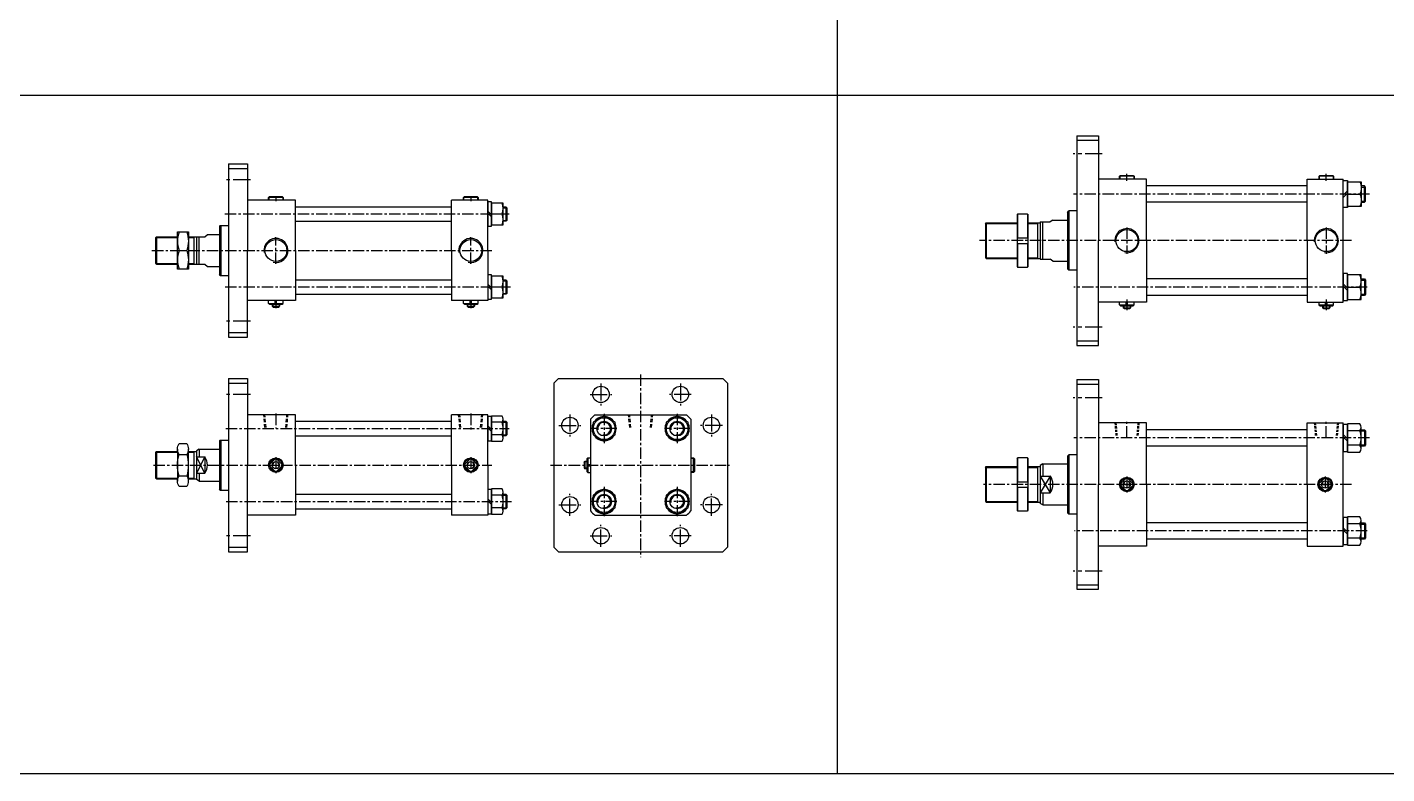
# Model space of a CAD drawing. Extents: x -819 to 29893, y -8942 to 9886.
# Drawn here: x 2142 to 3632, y 2904 to 3722 of the extents above; entities that cross this region are included whole.
import ezdxf

# ---------------------------------------------------------------- set-up
doc = ezdxf.new("R2010")
doc.units = 0
doc.header["$LTSCALE"] = 10
doc.header["$MEASUREMENT"] = 0
for name, pattern in [('CENTER', [2, 1.25, -0.25, 0.25, -0.25]), ('CENTERX2', [4, 2.5, -0.5, 0.5, -0.5]), ('HIDDEN', [0.375, 0.25, -0.125])]:
    doc.linetypes.add(name, pattern=pattern)
doc.layers.get('0').update_dxf_attribs({"linetype": 'CONTINUOUS'})
doc.layers.get('DEFPOINTS').update_dxf_attribs({"linetype": 'CONTINUOUS'})
for name, color, linetype in [('CEN', 1, 'CENTERX2'), ('CENTER', 1, 'CENTER'), ('Line', 7, 'CONTINUOUS'), ('ML', 7, 'CONTINUOUS'), ('THIN', 3, 'CONTINUOUS'), ('외형선', 3, 'CONTINUOUS'), ('중심선', 1, 'CENTER')]:
    doc.layers.add(name, color=color, linetype=linetype)

msp = doc.modelspace()

# ---------------------------------------------------------------- linework, layer by layer
for p, q in [((3029.8, 4540.7), (3029.8, 2903.5)), ((5168.4, 3647.1), (0, 3647.1)), ((5168.4, 2903.5), (0, 2903.5))]:
    msp.add_line(p, q)
at = {"layer": 'CEN', "color": 1, "linetype": 'CENTER', "ltscale": 1.5}
for p, q in [((3320.1, 3583.1), (3288.1, 3583.1)), ((2386.8, 3554.8), (2359.8, 3554.8)), ((2386.8, 3399.8), (2359.8, 3399.8)), ((3320.1, 3393.1), (3288.1, 3393.1)), ((2770.9, 3331.5), (2770.9, 3307.5)), ((2857.9, 3331.5), (2857.9, 3307.5)), ((2386.8, 3319.5), (2359.8, 3319.5)), ((2758.9, 3319.5), (2782.9, 3319.5)), ((2869.9, 3319.5), (2845.9, 3319.5)), ((3320.1, 3315.8), (3288.1, 3315.8)), ((2736.9, 3297.5), (2736.9, 3273.5)), ((2891.9, 3297.5), (2891.9, 3273.5)), ((2724.9, 3285.5), (2748.9, 3285.5)), ((2903.9, 3285.5), (2879.9, 3285.5)), ((2736.9, 3186.5), (2736.9, 3210.5)), ((2891.9, 3186.5), (2891.9, 3210.5)), ((2724.9, 3198.5), (2748.9, 3198.5)), ((2903.9, 3198.5), (2879.9, 3198.5)), ((2770.9, 3152.5), (2770.9, 3176.5)), ((2857.9, 3152.5), (2857.9, 3176.5)), ((2386.8, 3164.5), (2359.8, 3164.5)), ((2758.9, 3164.5), (2782.9, 3164.5)), ((2869.9, 3164.5), (2845.9, 3164.5)), ((3320.1, 3125.8), (3288.1, 3125.8))]:
    msp.add_line(p, q, dxfattribs=at)
at = {"layer": 'CENTER'}
for p, q in [((2774.4, 3298.1), (2774.4, 3265.9)), ((2854.4, 3298.1), (2854.4, 3265.9)), ((2788.3, 3282), (2760.4, 3282)), ((2868.3, 3282), (2840.4, 3282)), ((2774.4, 3218.1), (2774.4, 3185.9)), ((2854.4, 3218.1), (2854.4, 3185.9)), ((2788.3, 3202), (2760.4, 3202)), ((2868.3, 3202), (2840.4, 3202))]:
    msp.add_line(p, q, dxfattribs=at)
at = {"layer": 'DEFPOINTS', "color": 0, "linetype": 'ByBlock'}
for p in [(2383.8, 3337), (3316.1, 3335.8)]:
    msp.add_point(p, dxfattribs=at)
at = {"layer": 'Line', "color": 6, "linetype": 'HIDDEN'}
for p, q in [((3333.9, 3288.3), (3335.1, 3274.3)), ((3335, 3288.3), (3336.3, 3273.7)), ((3359.2, 3288.3), (3357.9, 3273.7)), ((3360.3, 3288.3), (3359.1, 3274.3)), ((3552.4, 3288.3), (3553.6, 3274.3)), ((3553.5, 3288.3), (3554.8, 3273.7)), ((3577.7, 3288.3), (3576.4, 3273.7)), ((3578.8, 3288.3), (3577.6, 3274.3))]:
    msp.add_line(p, q, dxfattribs=at)
at = {"layer": 'ML'}
for p, q in [((3292.1, 3603.1), (3292.1, 3373.1)), ((3292.1, 3603.1), (3316.1, 3603.1)), ((3292.1, 3598.1), (3316.1, 3598.1)), ((2362.8, 3572.3), (2362.8, 3382.3)), ((2362.8, 3572.3), (2383.8, 3572.3)), ((2362.8, 3567.3), (2383.8, 3567.3)), ((3339.1, 3558.6), (3340.1, 3559.6)), ((3355.1, 3558.6), (3339.1, 3558.6)), ((3339.1, 3555.6), (3339.1, 3558.6)), ((3340.1, 3559.6), (3354.1, 3559.6)), ((3354.1, 3559.6), (3355.1, 3558.6)), ((3355.1, 3558.6), (3355.1, 3555.6)), ((3551.1, 3555.6), (3577.6, 3555.6)), ((3557.6, 3558.6), (3558.6, 3559.6)), ((3573.6, 3558.6), (3557.6, 3558.6)), ((3557.6, 3555.6), (3557.6, 3558.6)), ((3558.6, 3559.6), (3572.6, 3559.6)), ((3572.6, 3559.6), (3573.6, 3558.6)), ((3573.6, 3558.6), (3573.6, 3555.6)), ((3607.4, 3530.1), (3607.4, 3548.1)), ((2406.8, 3535.3), (2407.8, 3536.3)), ((2422.8, 3535.3), (2406.8, 3535.3)), ((2406.8, 3532.3), (2406.8, 3535.3)), ((2407.8, 3536.3), (2421.8, 3536.3)), ((2421.8, 3536.3), (2422.8, 3535.3)), ((2422.8, 3535.3), (2422.8, 3532.3)), ((2620.3, 3535.3), (2621.3, 3536.3)), ((2636.3, 3535.3), (2620.3, 3535.3)), ((2620.3, 3532.3), (2620.3, 3535.3)), ((2621.3, 3536.3), (2635.3, 3536.3)), ((2635.3, 3536.3), (2636.3, 3535.3)), ((2636.3, 3535.3), (2636.3, 3532.3)), ((3588.7, 3542.7), (3584.1, 3538.1)), ((3588.7, 3540.1), (3584.1, 3535.5)), ((3588.7, 3539.1), (3602.5, 3539.1)), ((2650.8, 3516.4), (2646.8, 3520.4)), ((2650.8, 3514.1), (2646.8, 3518.1)), ((2650.8, 3517.3), (2662.7, 3517.3)), ((2666.7, 3525.3), (2666.7, 3509.3)), ((3226.9, 3516.6), (3227.4, 3517.1)), ((3226.9, 3516.6), (3226.9, 3459.6)), ((3227.4, 3517.1), (3227.4, 3491.1)), ((3238.4, 3517.1), (3227.4, 3517.1)), ((3238.4, 3517.1), (3238.4, 3491.1)), ((3238.4, 3517.1), (3238.9, 3516.6)), ((3238.9, 3459.6), (3238.9, 3516.6)), ((3282.1, 3519.1), (3283.6, 3520.6)), ((3282.1, 3519.1), (3282.1, 3457.1)), ((3283.6, 3520.6), (3283.6, 3455.6)), ((2353.8, 3504.8), (2352.8, 3503.8)), ((2352.8, 3503.8), (2352.8, 3450.8)), ((2353.8, 3504.8), (2362.8, 3504.8)), ((2354.3, 3504.8), (2354.3, 3449.8)), ((3192.1, 3506.6), (3193.1, 3507.6)), ((3192.1, 3506.6), (3192.1, 3469.6)), ((3193.1, 3507.6), (3193.1, 3468.6)), ((3249.1, 3507.6), (3249.1, 3468.6)), ((3252.1, 3508.6), (3252.1, 3467.6)), ((3255.1, 3467.6), (3255.1, 3508.6)), ((3266.1, 3510.6), (3263.1, 3508.6)), ((2282.8, 3491.3), (2283.8, 3492.3)), ((2282.8, 3491.3), (2282.8, 3463.3)), ((2283.8, 3492.3), (2283.8, 3462.3)), ((2324.8, 3492.3), (2324.8, 3462.3)), ((2327.8, 3492.3), (2327.8, 3462.3)), ((2330.8, 3462.3), (2330.8, 3492.3)), ((2336.8, 3492.3), (2339.8, 3494.8)), ((3226.9, 3491.1), (3238.9, 3491.1)), ((2308.7, 3477.3), (2317, 3477.3)), ((3226.9, 3485.1), (3238.9, 3485.1)), ((3227.4, 3485.1), (3227.4, 3459.1)), ((3238.4, 3485.1), (3238.4, 3459.1)), ((2282.8, 3463.3), (2283.8, 3462.3)), ((2336.8, 3462.3), (2339.8, 3459.8)), ((3192.1, 3469.6), (3193.1, 3468.6)), ((3226.9, 3459.6), (3227.4, 3459.1)), ((3227.4, 3459.1), (3238.4, 3459.1)), ((3238.4, 3459.1), (3238.9, 3459.6)), ((3266.1, 3465.6), (3263.1, 3467.6)), ((3283.6, 3455.6), (3282.1, 3457.1)), ((2353.8, 3449.8), (2352.8, 3450.8)), ((2353.8, 3449.8), (2362.8, 3449.8)), ((2666.7, 3445.3), (2666.7, 3429.3)), ((3607.4, 3446.1), (3607.4, 3428.1)), ((2650.8, 3436.4), (2646.8, 3440.4)), ((2650.8, 3434.1), (2646.8, 3438.1)), ((2650.8, 3437.3), (2662.7, 3437.3)), ((3588.7, 3436.1), (3584.1, 3440.7)), ((3588.7, 3433.5), (3584.1, 3438.1)), ((3588.7, 3437.1), (3602.5, 3437.1)), ((2406.8, 3419.3), (2406.8, 3422.3)), ((2407.8, 3418.3), (2406.8, 3419.3)), ((2406.8, 3419.3), (2414, 3419.3)), ((2407.8, 3418.3), (2421.8, 3418.3)), ((2410.8, 3418.3), (2410.8, 3416.3)), ((2411.8, 3415.3), (2410.8, 3416.3)), ((2410.8, 3416.3), (2418.8, 3416.3)), ((2411.8, 3415.3), (2417.8, 3415.3)), ((2414, 3418.3), (2414, 3422.3)), ((2415.6, 3418.3), (2415.6, 3422.3)), ((2415.6, 3419.3), (2422.8, 3419.3)), ((2417.8, 3415.3), (2418.8, 3416.3)), ((2418.8, 3418.3), (2418.8, 3416.3)), ((2421.8, 3418.3), (2422.8, 3419.3)), ((2422.8, 3419.3), (2422.8, 3422.3)), ((2620.3, 3419.3), (2620.3, 3422.3)), ((2621.3, 3418.3), (2620.3, 3419.3)), ((2620.3, 3419.3), (2627.5, 3419.3)), ((2621.3, 3418.3), (2635.3, 3418.3)), ((2624.3, 3418.3), (2624.3, 3416.3)), ((2624.3, 3416.3), (2632.3, 3416.3)), ((2625.3, 3415.3), (2624.3, 3416.3)), ((2625.3, 3415.3), (2631.3, 3415.3)), ((2627.5, 3418.3), (2627.5, 3422.3)), ((2629.1, 3418.3), (2629.1, 3422.3)), ((2629.1, 3419.3), (2636.3, 3419.3)), ((2631.3, 3415.3), (2632.3, 3416.3)), ((2632.3, 3418.3), (2632.3, 3416.3)), ((2635.3, 3418.3), (2636.3, 3419.3)), ((2636.3, 3419.3), (2636.3, 3422.3)), ((3339.1, 3417.6), (3339.1, 3420.6)), ((3339.1, 3417.6), (3346.3, 3417.6)), ((3340.1, 3416.6), (3339.1, 3417.6)), ((3340.1, 3416.6), (3354.1, 3416.6)), ((3343.1, 3416.6), (3343.1, 3414.6)), ((3343.1, 3414.6), (3351.1, 3414.6)), ((3344.1, 3413.6), (3343.1, 3414.6)), ((3344.1, 3413.6), (3350.1, 3413.6)), ((3346.3, 3416.6), (3346.3, 3420.6)), ((3347.9, 3416.6), (3347.9, 3420.6)), ((3347.9, 3417.6), (3355.1, 3417.6)), ((3350.1, 3413.6), (3351.1, 3414.6)), ((3351.1, 3416.6), (3351.1, 3414.6)), ((3354.1, 3416.6), (3355.1, 3417.6)), ((3355.1, 3417.6), (3355.1, 3420.6)), ((3557.6, 3417.6), (3557.6, 3420.6)), ((3558.6, 3416.6), (3557.6, 3417.6)), ((3557.6, 3417.6), (3564.8, 3417.6)), ((3558.6, 3416.6), (3572.6, 3416.6)), ((3561.6, 3416.6), (3561.6, 3414.6)), ((3561.6, 3414.6), (3569.6, 3414.6)), ((3562.6, 3413.6), (3561.6, 3414.6)), ((3562.6, 3413.6), (3568.6, 3413.6)), ((3564.8, 3416.6), (3564.8, 3420.6)), ((3566.4, 3416.6), (3566.4, 3420.6)), ((3566.4, 3417.6), (3573.6, 3417.6)), ((3568.6, 3413.6), (3569.6, 3414.6)), ((3569.6, 3416.6), (3569.6, 3414.6)), ((3572.6, 3416.6), (3573.6, 3417.6)), ((3573.6, 3417.6), (3573.6, 3420.6)), ((2362.8, 3387.3), (2383.8, 3387.3)), ((2362.8, 3382.3), (2383.8, 3382.3)), ((3292.1, 3378.1), (3316.1, 3378.1)), ((3292.1, 3373.1), (3316.1, 3373.1)), ((2362.8, 3337), (2362.8, 3147)), ((2362.8, 3337), (2383.8, 3337)), ((2724.4, 3337), (2719.4, 3332)), ((2724.4, 3337), (2904.4, 3337)), ((2904.4, 3337), (2909.4, 3332)), ((2362.8, 3332), (2383.8, 3332)), ((2719.4, 3332), (2719.4, 3152)), ((2909.4, 3332), (2909.4, 3152)), ((3292.1, 3335.8), (3292.1, 3105.8)), ((3292.1, 3335.8), (3316.1, 3335.8)), ((3292.1, 3330.8), (3316.1, 3330.8)), ((2663.8, 3271.6), (2663.8, 3292.4)), ((2759.4, 3292.2), (2759.4, 3191.7)), ((2764.1, 3297), (2864.6, 3297)), ((2869.4, 3292.2), (2869.4, 3191.7)), ((2650.8, 3281.1), (2646.8, 3285.1)), ((2650.8, 3278.9), (2646.8, 3282.9)), ((2662.7, 3288.9), (2650.8, 3288.9)), ((2666.7, 3290), (2666.7, 3274)), ((3551.1, 3288.3), (3577.6, 3288.3)), ((3602.5, 3279.5), (3588.7, 3279.5)), ((3603.7, 3260.1), (3603.7, 3283.4)), ((3607.4, 3280.8), (3607.4, 3262.8)), ((2353.8, 3269.5), (2352.8, 3268.5)), ((2352.8, 3268.5), (2352.8, 3215.5)), ((2353.8, 3269.5), (2362.8, 3269.5)), ((2354.3, 3269.5), (2354.3, 3214.5)), ((2662.7, 3275.1), (2650.8, 3275.1)), ((3588.7, 3270.8), (3584.1, 3275.4)), ((3588.7, 3268.2), (3584.1, 3272.8)), ((3602.5, 3264), (3588.7, 3264)), ((2282.8, 3256), (2283.8, 3257)), ((2282.8, 3256), (2282.8, 3228)), ((2283.8, 3257), (2283.8, 3227)), ((2306.9, 3259.6), (2306.9, 3224.4)), ((2308.7, 3253.7), (2317, 3253.7)), ((2318.8, 3259.6), (2318.8, 3224.4)), ((2324.8, 3257), (2324.8, 3227)), ((2330.8, 3259.5), (2327.8, 3257.8)), ((2327.8, 3257.8), (2327.8, 3226.2)), ((2327.8, 3251), (2336.8, 3251)), ((2330.8, 3259.5), (2330.8, 3251)), ((2336.8, 3251), (2336.8, 3233)), ((2414, 3248.9), (2407.8, 3242.8)), ((2415.6, 3248.9), (2421.8, 3242.8)), ((2627.5, 3248.9), (2621.3, 3242.8)), ((2629.1, 3248.9), (2635.3, 3242.8)), ((2755.4, 3249), (2756.4, 3250)), ((2755.4, 3249), (2755.4, 3235)), ((2756.4, 3250), (2756.4, 3242.8)), ((2756.4, 3250), (2759.4, 3250)), ((2869.4, 3250), (2872.4, 3250)), ((2872.4, 3234), (2872.4, 3250)), ((2872.4, 3250), (2873.4, 3249)), ((2873.4, 3249), (2873.4, 3235)), ((3226.9, 3249.3), (3227.4, 3249.8)), ((3226.9, 3249.3), (3226.9, 3192.3)), ((3227.4, 3249.8), (3227.4, 3223.8)), ((3238.4, 3249.8), (3227.4, 3249.8)), ((3238.4, 3249.8), (3238.4, 3223.8)), ((3238.4, 3249.8), (3238.9, 3249.3)), ((3238.9, 3192.3), (3238.9, 3249.3)), ((3282.1, 3251.8), (3283.6, 3253.3)), ((3282.1, 3251.8), (3282.1, 3189.8)), ((3283.6, 3253.3), (3283.6, 3188.3)), ((2327.8, 3233), (2336.8, 3233)), ((2330.8, 3233), (2330.8, 3224.5)), ((2407.8, 3241.2), (2414, 3235)), ((2421.8, 3241.2), (2415.6, 3235)), ((2621.3, 3241.2), (2627.5, 3235)), ((2635.3, 3241.2), (2629.1, 3235)), ((2752.4, 3245), (2753.4, 3246)), ((2752.4, 3245), (2752.4, 3239)), ((2752.4, 3239), (2753.4, 3238)), ((2753.4, 3246), (2753.4, 3238)), ((2755.4, 3246), (2753.4, 3246)), ((2755.4, 3238), (2753.4, 3238)), ((2755.4, 3242.8), (2759.4, 3242.8)), ((2755.4, 3241.2), (2759.4, 3241.2)), ((2755.4, 3235), (2756.4, 3234)), ((2756.4, 3241.2), (2756.4, 3234)), ((2756.4, 3234), (2759.4, 3234)), ((2872.4, 3234), (2869.4, 3234)), ((2873.4, 3235), (2872.4, 3234)), ((3192.1, 3239.3), (3193.1, 3240.3)), ((3192.1, 3239.3), (3192.1, 3202.3)), ((3193.1, 3240.3), (3193.1, 3201.3)), ((3249.1, 3240.3), (3249.1, 3201.3)), ((3255.1, 3243.3), (3252.1, 3241.5)), ((3252.1, 3241.5), (3252.1, 3200)), ((3255.1, 3243.3), (3255.1, 3230)), ((2282.8, 3228), (2283.8, 3227)), ((2308.7, 3230.2), (2317, 3230.2)), ((2330.8, 3224.5), (2327.8, 3226.2)), ((3226.9, 3223.8), (3238.9, 3223.8)), ((3226.9, 3217.8), (3238.9, 3217.8)), ((3227.4, 3217.8), (3227.4, 3191.8)), ((3238.4, 3217.8), (3238.4, 3191.8)), ((3252.1, 3230), (3263.1, 3230)), ((3263.1, 3230), (3263.1, 3211.5)), ((3346.3, 3227.7), (3340.2, 3221.6)), ((3340.2, 3219.9), (3346.3, 3213.8)), ((3347.9, 3227.7), (3354.1, 3221.6)), ((3354.1, 3219.9), (3347.9, 3213.8)), ((3563.5, 3227.7), (3557.4, 3221.6)), ((3557.4, 3219.9), (3563.5, 3213.8)), ((3565.2, 3227.7), (3571.3, 3221.6)), ((3571.3, 3219.9), (3565.2, 3213.8)), ((2353.8, 3214.5), (2352.8, 3215.5)), ((2353.8, 3214.5), (2362.8, 3214.5)), ((2650.8, 3201.1), (2646.8, 3205.1)), ((2650.8, 3198.9), (2646.8, 3202.9)), ((2662.7, 3208.9), (2650.8, 3208.9)), ((2663.8, 3191.6), (2663.8, 3212.4)), ((2666.7, 3210), (2666.7, 3194)), ((3252.1, 3211.5), (3263.1, 3211.5)), ((3255.1, 3211.5), (3255.1, 3198.3)), ((2662.7, 3195.1), (2650.8, 3195.1)), ((3192.1, 3202.3), (3193.1, 3201.3)), ((3226.9, 3192.3), (3227.4, 3191.8)), ((3227.4, 3191.8), (3238.4, 3191.8)), ((3238.4, 3191.8), (3238.9, 3192.3)), ((3255.1, 3198.3), (3252.1, 3200)), ((3282.1, 3189.8), (3283.6, 3188.3)), ((2764.1, 3187), (2864.6, 3187)), ((3588.7, 3168.8), (3584.1, 3173.4)), ((3602.5, 3177.5), (3588.7, 3177.5)), ((3603.7, 3158.1), (3603.7, 3181.4)), ((3607.4, 3178.8), (3607.4, 3160.8)), ((3588.7, 3166.2), (3584.1, 3170.8)), ((3602.5, 3162), (3588.7, 3162)), ((2362.8, 3152), (2383.8, 3152)), ((2362.8, 3147), (2383.8, 3147)), ((2719.4, 3152), (2724.4, 3147)), ((2724.4, 3147), (2904.4, 3147)), ((2909.4, 3152), (2904.4, 3147)), ((3292.1, 3110.8), (3316.1, 3110.8)), ((3292.1, 3105.8), (3316.1, 3105.8))]:
    msp.add_line(p, q, dxfattribs=at)
at = {"layer": 'ML', "color": 1, "linetype": 'CENTER'}
for p, q in [((3347.1, 3553.5), (3347.1, 3561.2)), ((3565.6, 3553.5), (3565.6, 3561.2)), ((2414.8, 3536.8), (2414.8, 3531.5)), ((2628.3, 3536.8), (2628.3, 3531.5)), ((3347.1, 3502.6), (3347.1, 3473.6)), ((3565.6, 3502.6), (3565.6, 3473.6)), ((2414.8, 3462.7), (2414.8, 3491.8)), ((2628.3, 3462.7), (2628.3, 3491.8)), ((2414.8, 3423.2), (2414.8, 3414.2)), ((2628.3, 3423.2), (2628.3, 3414.2)), ((3347.1, 3423.6), (3347.1, 3412)), ((3565.6, 3423.6), (3565.6, 3412)), ((2814.4, 3341.4), (2814.4, 3141.1)), ((3347.1, 3272.1), (3347.1, 3290)), ((3565.6, 3272.1), (3565.6, 3290)), ((2414.8, 3250.8), (2414.8, 3233.2)), ((2628.3, 3250.8), (2628.3, 3233.2)), ((2406, 3242), (2423.6, 3242)), ((2619.5, 3242), (2637.1, 3242)), ((2715.5, 3242), (2911.9, 3242)), ((3338.3, 3220.8), (3355.9, 3220.8)), ((3347.1, 3229.6), (3347.1, 3212)), ((3555.6, 3220.8), (3573.2, 3220.8)), ((3564.4, 3229.6), (3564.4, 3212))]:
    msp.add_line(p, q, dxfattribs=at)
at = {"layer": 'ML', "color": 2}
for p, q in [((3339.6, 3555.6), (3339.6, 3559.1)), ((3354.6, 3559.1), (3354.6, 3555.6)), ((3558.1, 3555.6), (3558.1, 3559.1)), ((3573.1, 3559.1), (3573.1, 3555.6)), ((2407.3, 3532.3), (2407.3, 3535.8)), ((2422.3, 3535.8), (2422.3, 3532.3)), ((2620.8, 3532.3), (2620.8, 3535.8)), ((2635.8, 3535.8), (2635.8, 3532.3)), ((3249.1, 3506.8), (3250.4, 3507.6)), ((2324.8, 3491.5), (2326.1, 3492.3)), ((2324.8, 3463), (2326.1, 3462.3)), ((3249.1, 3469.3), (3250.4, 3468.6)), ((2411.3, 3418.3), (2411.3, 3415.8)), ((2418.3, 3418.3), (2418.3, 3415.8)), ((2624.8, 3418.3), (2624.8, 3415.8)), ((2631.8, 3418.3), (2631.8, 3415.8)), ((3343.6, 3416.6), (3343.6, 3414.1)), ((3350.6, 3416.6), (3350.6, 3414.1)), ((3562.1, 3416.6), (3562.1, 3414.1)), ((3569.1, 3416.6), (3569.1, 3414.1)), ((2324.8, 3256.2), (2326.1, 3257)), ((2336.8, 3251), (2327.8, 3233)), ((2336.8, 3233), (2327.8, 3251)), ((2869.4, 3249.5), (2872.9, 3249.5)), ((2755.4, 3245.5), (2752.9, 3245.5)), ((2755.4, 3238.5), (2752.9, 3238.5)), ((2872.9, 3234.5), (2869.4, 3234.5)), ((3249.1, 3239.5), (3250.4, 3240.3)), ((2324.8, 3227.7), (2326.1, 3227)), ((3252.1, 3230), (3263.1, 3211.5)), ((3263.1, 3230), (3252.1, 3211.5)), ((3249.1, 3202), (3250.4, 3201.3))]:
    msp.add_line(p, q, dxfattribs=at)
at = {"layer": 'ML', "color": 2, "linetype": 'Continuous'}
for p, q in [((2283, 3491.5), (2306.9, 3491.5)), ((2318.8, 3491.5), (2324.8, 3491.5)), ((2283, 3463), (2306.9, 3463)), ((2318.8, 3463), (2324.8, 3463)), ((2283, 3256.2), (2306.9, 3256.2)), ((2318.8, 3256.2), (2324.8, 3256.2)), ((2283, 3227.7), (2306.9, 3227.7)), ((2318.8, 3227.7), (2324.8, 3227.7))]:
    msp.add_line(p, q, dxfattribs=at)
at = {"layer": 'ML', "color": 7, "linetype": 'Continuous'}
for p, q in [((2283.8, 3492.3), (2306.9, 3492.3)), ((2318.8, 3492.3), (2336.8, 3492.3)), ((2339.8, 3494.8), (2352.8, 3494.8)), ((2283.8, 3462.3), (2306.9, 3462.3)), ((2318.8, 3462.3), (2336.8, 3462.3)), ((2339.8, 3459.8), (2352.8, 3459.8)), ((2283.8, 3257), (2306.9, 3257)), ((2318.8, 3257), (2327.8, 3257)), ((2330.8, 3259.5), (2352.8, 3259.5)), ((2283.8, 3227), (2306.9, 3227)), ((2318.8, 3227), (2327.8, 3227)), ((2330.8, 3224.5), (2352.8, 3224.5))]:
    msp.add_line(p, q, dxfattribs=at)
at = {"layer": 'ML', "color": 6, "linetype": 'HIDDEN', "ltscale": 1.5}
for p, q in [((2402.8, 3283.3), (2401.5, 3297)), ((2404, 3283.3), (2402.8, 3297)), ((2425.5, 3283.3), (2426.8, 3297)), ((2426.8, 3283.3), (2428, 3297)), ((2616.3, 3283.3), (2615, 3297)), ((2617.5, 3283.3), (2616.3, 3297)), ((2639, 3283.3), (2640.3, 3297)), ((2640.3, 3283.3), (2641.5, 3297)), ((2802.4, 3283.3), (2801.1, 3297)), ((2803.6, 3283.3), (2802.4, 3297)), ((2825.1, 3283.3), (2826.4, 3297)), ((2826.4, 3283.3), (2827.6, 3297))]:
    msp.add_line(p, q, dxfattribs=at)
at = {"layer": 'ML'}
for points in [[(3584.1, 3524.3), (3584.1, 3553.9), (3588.7, 3553.9), (3588.7, 3524.3), (3584.1, 3524.3)], [(3603.7, 3530.1), (3607.4, 3530.1), (3608.7, 3531.5), (3608.7, 3546.7), (3607.4, 3548.1), (3603.7, 3548.1)], [(2646.8, 3530.6), (2646.8, 3504), (2650.8, 3504), (2650.8, 3530.6), (2646.8, 3530.6)], [(2663.8, 3525.3), (2666.7, 3525.3), (2667.8, 3524.2), (2667.8, 3510.3), (2666.7, 3509.3), (2663.8, 3509.3)], [(2646.8, 3450.6), (2646.8, 3424), (2650.8, 3424), (2650.8, 3450.6), (2646.8, 3450.6)], [(2663.8, 3445.3), (2666.7, 3445.3), (2667.8, 3444.2), (2667.8, 3430.3), (2666.7, 3429.3), (2663.8, 3429.3)], [(3584.1, 3451.9), (3584.1, 3422.3), (3588.7, 3422.3), (3588.7, 3451.9), (3584.1, 3451.9)], [(3603.7, 3446.1), (3607.4, 3446.1), (3608.7, 3444.7), (3608.7, 3429.5), (3607.4, 3428.1), (3603.7, 3428.1)], [(2646.8, 3295.3), (2646.8, 3268.7), (2650.8, 3268.7), (2650.8, 3295.3), (2646.8, 3295.3)], [(2762.4, 3288.9), (2762.4, 3275.1), (2774.4, 3268.1), (2786.4, 3275.1), (2786.4, 3288.9), (2774.4, 3295.8), (2762.4, 3288.9)], [(2842.4, 3288.9), (2842.4, 3275.1), (2854.4, 3268.1), (2866.4, 3275.1), (2866.4, 3288.9), (2854.4, 3295.8), (2842.4, 3288.9)], [(2663.8, 3290), (2666.7, 3290), (2667.8, 3288.9), (2667.8, 3275.1), (2666.7, 3274), (2663.8, 3274)], [(3584.1, 3286.6), (3584.1, 3257), (3588.7, 3257), (3588.7, 3286.6), (3584.1, 3286.6)], [(3603.7, 3280.8), (3607.4, 3280.8), (3608.7, 3279.4), (3608.7, 3264.1), (3607.4, 3262.8), (3603.7, 3262.8)], [(2646.8, 3215.3), (2646.8, 3188.7), (2650.8, 3188.7), (2650.8, 3215.3), (2646.8, 3215.3)], [(2663.8, 3210), (2666.7, 3210), (2667.8, 3208.9), (2667.8, 3195.1), (2666.7, 3194), (2663.8, 3194)], [(2762.4, 3208.9), (2762.4, 3195.1), (2774.4, 3188.1), (2786.4, 3195.1), (2786.4, 3208.9), (2774.4, 3215.8), (2762.4, 3208.9)], [(2842.4, 3208.9), (2842.4, 3195.1), (2854.4, 3188.1), (2866.4, 3195.1), (2866.4, 3208.9), (2854.4, 3215.8), (2842.4, 3208.9)], [(3584.1, 3184.6), (3584.1, 3155), (3588.7, 3155), (3588.7, 3184.6), (3584.1, 3184.6)], [(3603.7, 3178.8), (3607.4, 3178.8), (3608.7, 3177.4), (3608.7, 3162.1), (3607.4, 3160.8), (3603.7, 3160.8)]]:
    msp.add_lwpolyline(points, dxfattribs=at)
for points in [[(3588.7, 3552.6), (3603.7, 3552.6), (3603.7, 3525.6), (3588.7, 3525.6)], [(2650.8, 3505.3), (2663.8, 3505.3), (2663.8, 3529.3), (2650.8, 3529.3)], [(2306.9, 3497.8), (2318.9, 3497.8), (2318.9, 3456.8), (2306.9, 3456.8)], [(2650.8, 3425.3), (2663.8, 3425.3), (2663.8, 3449.3), (2650.8, 3449.3)], [(3588.7, 3423.6), (3603.7, 3423.6), (3603.7, 3450.6), (3588.7, 3450.6)]]:
    msp.add_lwpolyline(points, close=True, dxfattribs=at)
for points in [[(3602.5, 3552.6, -0.178633), (3602.5, 3539.1, -0.178633), (3602.5, 3525.6)], [(2662.7, 3505.3, 0.178633), (2662.7, 3517.3, 0.178633), (2662.7, 3529.3)], [(2308.7, 3497.8, 0.178633), (2308.7, 3477.3, 0.178633), (2308.7, 3456.8)], [(2317, 3497.8, -0.178633), (2317, 3477.3, -0.178633), (2317, 3456.8)], [(2662.7, 3425.3, 0.178633), (2662.7, 3437.3, 0.178633), (2662.7, 3449.3)], [(3602.5, 3423.6, 0.178633), (3602.5, 3437.1, 0.178633), (3602.5, 3450.6)], [(2650.8, 3268.1), (2662.7, 3268.1, 0.309401), (2662.7, 3275.1, 0.154701), (2662.7, 3288.9, 0.309401), (2662.7, 3295.8), (2650.8, 3295.8), (2650.8, 3268.1)], [(3588.7, 3256.2), (3602.5, 3256.2, 0.309401), (3602.5, 3264, 0.154701), (3602.5, 3279.5, 0.309401), (3602.5, 3287.3), (3588.7, 3287.3), (3588.7, 3256.2)], [(2308.7, 3253.7, -0.309401), (2308.7, 3265.5), (2317, 3265.5, -0.309401), (2317, 3253.7, -0.154701), (2317, 3230.2, -0.309401), (2317, 3218.5), (2308.7, 3218.5, -0.309401), (2308.7, 3230.2, -0.154701), (2308.7, 3253.7, 0.178633)], [(2650.8, 3188.1), (2662.7, 3188.1, 0.309401), (2662.7, 3195.1, 0.154701), (2662.7, 3208.9, 0.309401), (2662.7, 3215.8), (2650.8, 3215.8), (2650.8, 3188.1)], [(3588.7, 3154.2), (3602.5, 3154.2, 0.309401), (3602.5, 3162, 0.154701), (3602.5, 3177.5, 0.309401), (3602.5, 3185.3), (3588.7, 3185.3), (3588.7, 3154.2)]]:
    msp.add_lwpolyline(points, format="xyb", dxfattribs=at)
for centre, radius in [((2414.8, 3477.3), 12), ((2628.3, 3477.3), 12), ((3347.1, 3488.1), 12.1), ((3565.6, 3488.1), 12.1), ((2770.9, 3319.5), 9), ((2857.9, 3319.5), 9), ((2736.9, 3285.5), 9), ((2774.4, 3282), 12), ((2854.4, 3282), 12), ((2891.9, 3285.5), 9), ((2774.4, 3282), 8), ((2854.4, 3282), 8), ((2414.8, 3242), 8), ((2414.8, 3242), 7), ((2628.3, 3242), 8), ((2628.3, 3242), 7), ((2414.8, 3242), 4), ((2628.3, 3242), 4), ((3347.1, 3220.8), 8), ((3347.1, 3220.8), 7), ((3347.1, 3220.8), 4), ((3564.4, 3220.8), 8), ((3564.4, 3220.8), 7), ((3564.4, 3220.8), 4), ((2736.9, 3198.5), 9), ((2774.4, 3202), 12), ((2774.4, 3202), 8), ((2854.4, 3202), 12), ((2854.4, 3202), 8), ((2891.9, 3198.5), 9), ((2770.9, 3164.5), 9), ((2857.9, 3164.5), 9)]:
    msp.add_circle(centre, radius, dxfattribs=at)
at = {"layer": 'ML', "color": 2}
for centre, radius, start, end in [((3347.1, 3488.1), 13.2, 260.9473, 186.2259), ((3565.6, 3488.1), 13.2, 260.9473, 186.2259), ((2414.8, 3477.3), 13.2, 256.7423, 190.0921), ((2628.3, 3477.3), 13.2, 256.7423, 190.0921), ((2774.4, 3282), 6.92, 258.3945, 189.733), ((2854.4, 3282), 6.92, 258.3945, 189.733), ((2414.8, 3242), 7.5, 261.0124, 189.6973), ((2628.3, 3242), 7.5, 261.0124, 189.6973), ((2414.8, 3242), 3.5, 257.328, 189.2411), ((2628.3, 3242), 3.5, 257.328, 189.2411), ((3347.1, 3220.8), 7.5, 261.0124, 189.6973), ((3347.1, 3220.8), 3.5, 257.328, 189.2411), ((3564.4, 3220.8), 7.5, 261.0124, 189.6973), ((3564.4, 3220.8), 3.5, 257.328, 189.2411), ((2774.4, 3202), 6.92, 258.3945, 189.733), ((2854.4, 3202), 6.92, 258.3945, 189.733)]:
    msp.add_arc(centre, radius, start, end, dxfattribs=at)
at = {"layer": 'ML'}
for centre, radius, start, end in [((2814.4, 3242), 74.5, 132.417, 137.583), ((2774.4, 3282), 13.3, 94.4562, 145.5438), ((2774.4, 3282), 13.3, 34.4562, 85.5438), ((2854.4, 3282), 13.3, 94.4562, 145.5438), ((2854.4, 3282), 13.3, 34.4562, 85.5438), ((2814.4, 3242), 74.5, 42.417, 47.583), ((2774.4, 3282), 13.3, 154.4562, 205.5438), ((2774.4, 3282), 13.3, 334.4562, 25.5438), ((2854.4, 3282), 13.3, 154.4562, 205.5438), ((2854.4, 3282), 13.3, 334.4562, 25.5438), ((2774.4, 3282), 13.3, 214.4562, 265.5438), ((2774.4, 3282), 13.3, 274.4562, 325.5438), ((2854.4, 3282), 13.3, 214.4562, 265.5438), ((2854.4, 3282), 13.3, 274.4562, 325.5438), ((2324.8, 3242), 15, 323.183, 36.817), ((3250.3, 3220.8), 15.8, 324.1474, 35.8526), ((2774.4, 3202), 13.3, 154.4562, 205.5438), ((2774.4, 3202), 13.3, 94.4562, 145.5438), ((2774.4, 3202), 13.3, 34.4562, 85.5438), ((2774.4, 3202), 13.3, 334.4562, 25.5438), ((2854.4, 3202), 13.3, 154.4562, 205.5438), ((2854.4, 3202), 13.3, 94.4562, 145.5438), ((2854.4, 3202), 13.3, 34.4562, 85.5438), ((2854.4, 3202), 13.3, 334.4562, 25.5438), ((2814.4, 3242), 74.5, 222.417, 227.583), ((2774.4, 3202), 13.3, 214.4562, 265.5438), ((2774.4, 3202), 13.3, 274.4562, 325.5438), ((2854.4, 3202), 13.3, 214.4562, 265.5438), ((2854.4, 3202), 13.3, 274.4562, 325.5438), ((2814.4, 3242), 74.5, 312.417, 317.583)]:
    msp.add_arc(centre, radius, start, end, dxfattribs=at)
at = {"layer": 'THIN', "color": 2}
for p, q in [((3603.7, 3546.7), (3608.7, 3546.7)), ((3603.7, 3531.5), (3608.7, 3531.5)), ((2663.8, 3524.2), (2667.8, 3524.2)), ((2663.8, 3510.3), (2667.8, 3510.3)), ((2663.8, 3444.2), (2667.8, 3444.2)), ((3603.7, 3444.7), (3608.7, 3444.7)), ((2663.8, 3430.3), (2667.8, 3430.3)), ((3603.7, 3429.5), (3608.7, 3429.5)), ((2663.8, 3288.9), (2667.8, 3288.9)), ((3603.7, 3279.4), (3608.7, 3279.4)), ((2663.8, 3275.1), (2667.8, 3275.1)), ((3603.7, 3264.1), (3608.7, 3264.1)), ((2663.8, 3208.9), (2667.8, 3208.9)), ((2663.8, 3195.1), (2667.8, 3195.1)), ((3603.7, 3177.4), (3608.7, 3177.4)), ((3603.7, 3162.1), (3608.7, 3162.1))]:
    msp.add_line(p, q, dxfattribs=at)
at = {"layer": '외형선', "color": 7}
for p, q in [((3316.1, 3603.1), (3316.1, 3488.1)), ((2383.8, 3572.3), (2383.8, 3477.3)), ((3368.6, 3555.6), (3316.1, 3555.6)), ((3368.6, 3488.1), (3368.6, 3555.6)), ((3544.6, 3555.6), (3584.1, 3555.6)), ((3544.6, 3488.1), (3544.6, 3555.6)), ((3584.1, 3420.6), (3584.1, 3555.6)), ((2436.3, 3532.3), (2383.8, 3532.3)), ((2436.3, 3477.3), (2436.3, 3532.3)), ((2646.8, 3532.3), (2607.3, 3532.3)), ((2607.3, 3477.3), (2607.3, 3532.3)), ((2646.8, 3477.3), (2646.8, 3532.3)), ((3316.1, 3373.1), (3316.1, 3488.1)), ((3368.6, 3488.1), (3368.6, 3420.6)), ((3544.6, 3488.1), (3544.6, 3420.6)), ((2383.8, 3382.3), (2383.8, 3477.3)), ((2436.3, 3477.3), (2436.3, 3422.3)), ((2607.3, 3477.3), (2607.3, 3422.3)), ((2646.8, 3477.3), (2646.8, 3422.3)), ((2436.3, 3422.3), (2383.8, 3422.3)), ((2646.8, 3422.3), (2607.3, 3422.3)), ((3368.6, 3420.6), (3316.1, 3420.6)), ((3544.6, 3420.6), (3584.1, 3420.6)), ((2383.8, 3337), (2383.8, 3242)), ((3316.1, 3335.8), (3316.1, 3220.8)), ((2436.3, 3297), (2383.8, 3297)), ((2436.3, 3242), (2436.3, 3297)), ((2646.8, 3297), (2607.3, 3297)), ((2607.3, 3242), (2607.3, 3297)), ((2646.8, 3242), (2646.8, 3297)), ((3368.6, 3288.3), (3316.1, 3288.3)), ((3368.6, 3220.8), (3368.6, 3288.3)), ((3544.6, 3288.3), (3584.1, 3288.3)), ((3544.6, 3220.8), (3544.6, 3288.3)), ((3584.1, 3153.3), (3584.1, 3288.3)), ((2383.8, 3147), (2383.8, 3242)), ((2436.3, 3242), (2436.3, 3187)), ((2607.3, 3242), (2607.3, 3187)), ((2646.8, 3242), (2646.8, 3187)), ((3316.1, 3105.8), (3316.1, 3220.8)), ((3368.6, 3220.8), (3368.6, 3153.3)), ((3544.6, 3220.8), (3544.6, 3153.3)), ((2436.3, 3187), (2383.8, 3187)), ((2646.8, 3187), (2607.3, 3187)), ((3368.6, 3153.3), (3316.1, 3153.3)), ((3544.6, 3153.3), (3584.1, 3153.3))]:
    msp.add_line(p, q, dxfattribs=at)
at = {"layer": '외형선', "color": 1, "linetype": 'CENTER'}
for p, q in [((2358.8, 3517.3), (2670.5, 3517.3)), ((2279, 3477.3), (2651.2, 3477.3)), ((2359.2, 3437.3), (2673, 3437.3)), ((2414.8, 3298.4), (2414.8, 3282)), ((2628.3, 3298.4), (2628.3, 3281)), ((2359.9, 3282), (2670.5, 3282)), ((2280.6, 3242), (2651.2, 3242)), ((2360.3, 3202), (2673, 3202))]:
    msp.add_line(p, q, dxfattribs=at)
at = {"layer": '외형선', "color": 7, "linetype": 'Continuous'}
for p, q in [((2436.3, 3525.3), (2607.3, 3525.3)), ((2436.3, 3509.3), (2607.3, 3509.3)), ((3193.1, 3507.6), (3226.9, 3507.6)), ((3238.9, 3507.6), (3252.1, 3507.6)), ((3252.1, 3508.6), (3263.1, 3508.6)), ((3266.1, 3510.6), (3282.1, 3510.6)), ((3193.1, 3468.6), (3226.9, 3468.6)), ((3238.9, 3468.6), (3252.1, 3468.6)), ((3252.1, 3467.6), (3263.1, 3467.6)), ((3266.1, 3465.6), (3282.1, 3465.6)), ((2436.3, 3445.3), (2607.3, 3445.3)), ((2436.3, 3429.3), (2607.3, 3429.3)), ((2436.3, 3290), (2607.3, 3290)), ((2436.3, 3274), (2607.3, 3274)), ((3193.1, 3240.3), (3226.9, 3240.3)), ((3238.9, 3240.3), (3252.1, 3240.3)), ((3255.1, 3243.3), (3282.1, 3243.3)), ((2436.3, 3210), (2607.3, 3210)), ((2436.3, 3194), (2607.3, 3194)), ((3193.1, 3201.3), (3226.9, 3201.3)), ((3238.9, 3201.3), (3252.1, 3201.3)), ((3255.1, 3198.3), (3282.1, 3198.3))]:
    msp.add_line(p, q, dxfattribs=at)
at = {"layer": '외형선', "color": 2, "linetype": 'Continuous'}
for p, q in [((3192.4, 3506.8), (3226.9, 3506.8)), ((3238.9, 3506.8), (3249.1, 3506.8)), ((3192.4, 3469.3), (3226.9, 3469.3)), ((3238.9, 3469.3), (3249.1, 3469.3)), ((3192.4, 3239.5), (3226.9, 3239.5)), ((3238.9, 3239.5), (3249.1, 3239.5)), ((3192.4, 3202), (3226.9, 3202)), ((3238.9, 3202), (3249.1, 3202))]:
    msp.add_line(p, q, dxfattribs=at)
at = {"layer": '중심선', "color": 7, "linetype": 'Continuous'}
for p, q in [((3544.6, 3548.1), (3368.6, 3548.1)), ((3292.1, 3520.6), (3283.6, 3520.6)), ((3544.6, 3530.1), (3368.6, 3530.1)), ((3292.1, 3455.6), (3283.6, 3455.6)), ((3544.6, 3446.1), (3368.6, 3446.1)), ((3544.6, 3428.1), (3368.6, 3428.1)), ((3544.6, 3280.8), (3368.6, 3280.8)), ((3544.6, 3262.8), (3368.6, 3262.8)), ((3292.1, 3253.3), (3283.6, 3253.3)), ((3292.1, 3188.3), (3283.6, 3188.3)), ((3544.6, 3178.8), (3368.6, 3178.8)), ((3544.6, 3160.8), (3368.6, 3160.8))]:
    msp.add_line(p, q, dxfattribs=at)
at = {"layer": '중심선'}
for p, q in [((3613, 3539.1), (3288.6, 3539.1)), ((3593.3, 3488.1), (3185.6, 3488.1)), ((3610.5, 3437.1), (3289, 3437.1)), ((3613, 3271.8), (3289, 3271.8)), ((3593.3, 3220.8), (3190, 3220.8)), ((3610.5, 3169.8), (3289.8, 3169.8))]:
    msp.add_line(p, q, dxfattribs=at)

doc.saveas('drawing.dxf')
